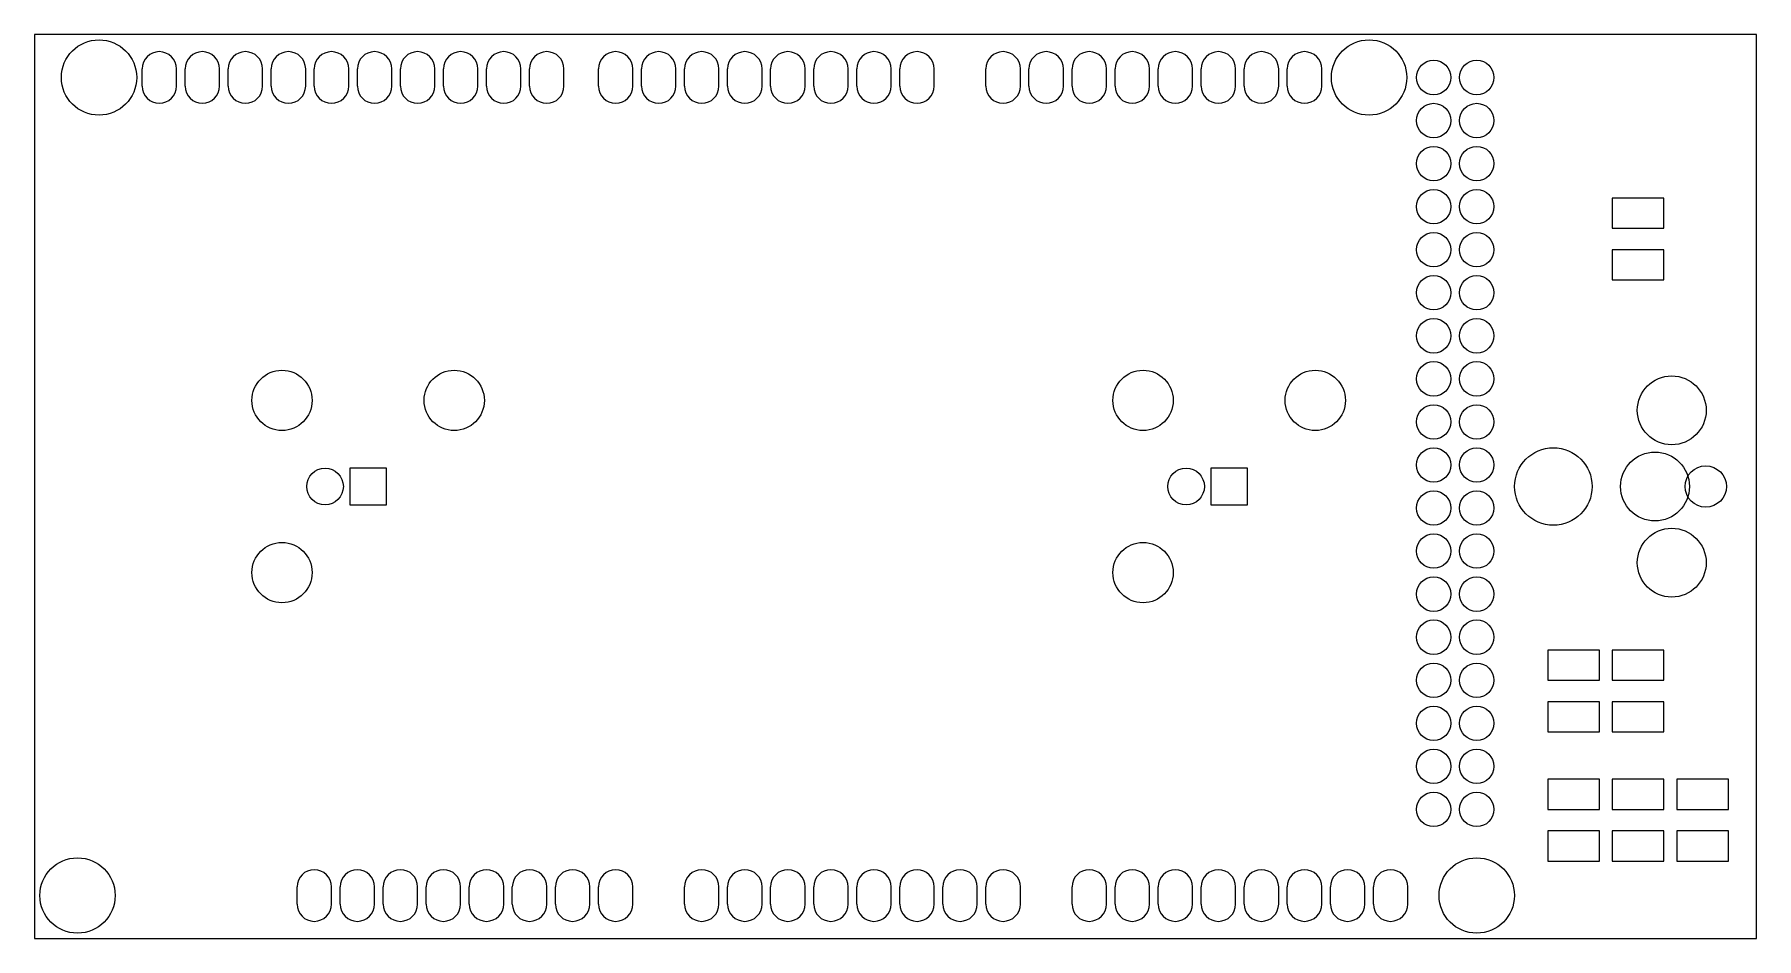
# Model space of a CAD drawing. Extents: x 49500 to 89500, y 31170 to 52170.
import ezdxf

# ---------------------------------------------------------------- set-up
doc = ezdxf.new("R2010")
doc.units = 0
doc.layers.add('BLACK', color=1, linetype='CONTINUOUS')

msp = doc.modelspace()

# ---------------------------------------------------------------- linework, layer by layer
at = {"layer": 'BLACK'}
for p, q in [((89500, 52170), (49500, 52170)), ((49500, 52170), (49500, 31170)), ((89500, 31170), (89500, 52170)), ((52000, 50970), (52000, 51370)), ((52800, 50970), (52800, 51370)), ((53000, 50970), (53000, 51370)), ((53800, 50970), (53800, 51370)), ((54000, 50970), (54000, 51370)), ((54800, 50970), (54800, 51370)), ((55000, 50970), (55000, 51370)), ((55800, 50970), (55800, 51370)), ((56000, 50970), (56000, 51370)), ((56800, 50970), (56800, 51370)), ((57000, 50970), (57000, 51370)), ((57800, 50970), (57800, 51370)), ((58000, 50970), (58000, 51370)), ((58800, 50970), (58800, 51370)), ((59000, 50970), (59000, 51370)), ((59800, 50970), (59800, 51370)), ((60000, 50970), (60000, 51370)), ((60800, 50970), (60800, 51370)), ((61000, 50970), (61000, 51370)), ((61800, 50970), (61800, 51370)), ((62600, 50970), (62600, 51370)), ((63400, 50970), (63400, 51370)), ((63600, 50970), (63600, 51370)), ((64400, 50970), (64400, 51370)), ((64600, 50970), (64600, 51370)), ((65400, 50970), (65400, 51370)), ((65600, 50970), (65600, 51370)), ((66400, 50970), (66400, 51370)), ((66600, 50970), (66600, 51370)), ((67400, 50970), (67400, 51370)), ((67600, 50970), (67600, 51370)), ((68400, 50970), (68400, 51370)), ((68600, 50970), (68600, 51370)), ((69400, 50970), (69400, 51370)), ((69600, 50970), (69600, 51370)), ((70400, 50970), (70400, 51370)), ((71600, 50970), (71600, 51370)), ((72400, 50970), (72400, 51370)), ((72600, 50970), (72600, 51370)), ((73400, 50970), (73400, 51370)), ((73600, 50970), (73600, 51370)), ((74400, 50970), (74400, 51370)), ((74600, 50970), (74600, 51370)), ((75400, 50970), (75400, 51370)), ((75600, 50970), (75600, 51370)), ((76400, 50970), (76400, 51370)), ((76600, 50970), (76600, 51370)), ((77400, 50970), (77400, 51370)), ((77600, 50970), (77600, 51370)), ((78400, 50970), (78400, 51370)), ((78600, 50970), (78600, 51370)), ((79400, 50970), (79400, 51370)), ((87350, 48370), (86150, 48370)), ((86150, 48370), (86150, 47670)), ((87350, 47670), (87350, 48370)), ((86150, 47670), (87350, 47670)), ((87350, 47170), (86150, 47170)), ((86150, 47170), (86150, 46470)), ((87350, 46470), (87350, 47170)), ((86150, 46470), (87350, 46470)), ((56825, 42095), (56825, 41245)), ((57675, 42095), (56825, 42095)), ((57675, 41245), (57675, 42095)), ((76825, 42095), (76825, 41245)), ((77675, 42095), (76825, 42095)), ((77675, 41245), (77675, 42095)), ((56825, 41245), (57675, 41245)), ((76825, 41245), (77675, 41245)), ((85850, 37870), (84650, 37870)), ((84650, 37870), (84650, 37170)), ((85850, 37170), (85850, 37870)), ((87350, 37870), (86150, 37870)), ((86150, 37870), (86150, 37170)), ((87350, 37170), (87350, 37870)), ((84650, 37170), (85850, 37170)), ((86150, 37170), (87350, 37170)), ((85850, 36670), (84650, 36670)), ((84650, 36670), (84650, 35970)), ((85850, 35970), (85850, 36670)), ((87350, 36670), (86150, 36670)), ((86150, 36670), (86150, 35970)), ((87350, 35970), (87350, 36670)), ((84650, 35970), (85850, 35970)), ((86150, 35970), (87350, 35970)), ((85850, 34870), (84650, 34870)), ((84650, 34870), (84650, 34170)), ((85850, 34170), (85850, 34870)), ((87350, 34870), (86150, 34870)), ((86150, 34870), (86150, 34170)), ((87350, 34170), (87350, 34870)), ((88850, 34870), (87650, 34870)), ((87650, 34870), (87650, 34170)), ((88850, 34170), (88850, 34870)), ((84650, 34170), (85850, 34170)), ((86150, 34170), (87350, 34170)), ((87650, 34170), (88850, 34170)), ((85850, 33670), (84650, 33670)), ((84650, 33670), (84650, 32970)), ((85850, 32970), (85850, 33670)), ((87350, 33670), (86150, 33670)), ((86150, 33670), (86150, 32970)), ((87350, 32970), (87350, 33670)), ((88850, 33670), (87650, 33670)), ((87650, 33670), (87650, 32970)), ((88850, 32970), (88850, 33670)), ((84650, 32970), (85850, 32970)), ((86150, 32970), (87350, 32970)), ((87650, 32970), (88850, 32970)), ((55600, 31970), (55600, 32370)), ((56400, 31970), (56400, 32370)), ((56600, 31970), (56600, 32370)), ((57400, 31970), (57400, 32370)), ((57600, 31970), (57600, 32370)), ((58400, 31970), (58400, 32370)), ((58600, 31970), (58600, 32370)), ((59400, 31970), (59400, 32370)), ((59600, 31970), (59600, 32370)), ((60400, 31970), (60400, 32370)), ((60600, 31970), (60600, 32370)), ((61400, 31970), (61400, 32370)), ((61600, 31970), (61600, 32370)), ((62400, 31970), (62400, 32370)), ((62600, 31970), (62600, 32370)), ((63400, 31970), (63400, 32370)), ((64600, 31970), (64600, 32370)), ((65400, 31970), (65400, 32370)), ((65600, 31970), (65600, 32370)), ((66400, 31970), (66400, 32370)), ((66600, 31970), (66600, 32370)), ((67400, 31970), (67400, 32370)), ((67600, 31970), (67600, 32370)), ((68400, 31970), (68400, 32370)), ((68600, 31970), (68600, 32370)), ((69400, 31970), (69400, 32370)), ((69600, 31970), (69600, 32370)), ((70400, 31970), (70400, 32370)), ((70600, 31970), (70600, 32370)), ((71400, 31970), (71400, 32370)), ((71600, 31970), (71600, 32370)), ((72400, 31970), (72400, 32370)), ((73600, 31970), (73600, 32370)), ((74400, 31970), (74400, 32370)), ((74600, 31970), (74600, 32370)), ((75400, 31970), (75400, 32370)), ((75600, 31970), (75600, 32370)), ((76400, 31970), (76400, 32370)), ((76600, 31970), (76600, 32370)), ((77400, 31970), (77400, 32370)), ((77600, 31970), (77600, 32370)), ((78400, 31970), (78400, 32370)), ((78600, 31970), (78600, 32370)), ((79400, 31970), (79400, 32370)), ((79600, 31970), (79600, 32370)), ((80400, 31970), (80400, 32370)), ((80600, 31970), (80600, 32370)), ((81400, 31970), (81400, 32370)), ((49500, 31170), (89500, 31170))]:
    msp.add_line(p, q, dxfattribs=at)
for centre, radius in [((51000, 51170), 875), ((80500, 51170), 875), ((82000, 51170), 400), ((83000, 51170), 400), ((82000, 50170), 400), ((83000, 50170), 400), ((82000, 49170), 400), ((83000, 49170), 400), ((82000, 48170), 400), ((83000, 48170), 400), ((82000, 47170), 400), ((83000, 47170), 400), ((82000, 46170), 400), ((83000, 46170), 400), ((82000, 45170), 400), ((83000, 45170), 400), ((82000, 44170), 400), ((83000, 44170), 400), ((55250, 43670), 700), ((59250, 43670), 700), ((75250, 43670), 700), ((79250, 43670), 700), ((87530, 43440), 800), ((82000, 43170), 400), ((83000, 43170), 400), ((82000, 42170), 400), ((83000, 42170), 400), ((84780, 41670), 900), ((87140, 41670), 800), ((56250, 41670), 425), ((76250, 41670), 425), ((88320, 41670), 480), ((82000, 41170), 400), ((83000, 41170), 400), ((82000, 40170), 400), ((83000, 40170), 400), ((87530, 39900), 800), ((55250, 39670), 700), ((75250, 39670), 700), ((82000, 39170), 400), ((83000, 39170), 400), ((82000, 38170), 400), ((83000, 38170), 400), ((82000, 37170), 400), ((83000, 37170), 400), ((82000, 36170), 400), ((83000, 36170), 400), ((82000, 35170), 400), ((83000, 35170), 400), ((82000, 34170), 400), ((83000, 34170), 400), ((50500, 32170), 875), ((83000, 32170), 875)]:
    msp.add_circle(centre, radius, dxfattribs=at)
for centre, start, end in [((52400, 51370), 360, 540), ((53400, 51370), 360, 540), ((54400, 51370), 360, 540), ((55400, 51370), 360, 540), ((56400, 51370), 360, 540), ((57400, 51370), 360, 540), ((58400, 51370), 360, 540), ((59400, 51370), 360, 540), ((60400, 51370), 360, 540), ((61400, 51370), 360, 540), ((63000, 51370), 360, 540), ((64000, 51370), 360, 540), ((65000, 51370), 360, 540), ((66000, 51370), 360, 540), ((67000, 51370), 360, 540), ((68000, 51370), 360, 540), ((69000, 51370), 360, 540), ((70000, 51370), 360, 540), ((72000, 51370), 360, 540), ((73000, 51370), 360, 540), ((74000, 51370), 360, 540), ((75000, 51370), 360, 540), ((76000, 51370), 360, 540), ((77000, 51370), 360, 540), ((78000, 51370), 360, 540), ((79000, 51370), 360, 540), ((52400, 50970), 180, 360), ((53400, 50970), 180, 360), ((54400, 50970), 180, 360), ((55400, 50970), 180, 360), ((56400, 50970), 180, 360), ((57400, 50970), 180, 360), ((58400, 50970), 180, 360), ((59400, 50970), 180, 360), ((60400, 50970), 180, 360), ((61400, 50970), 180, 360), ((63000, 50970), 180, 360), ((64000, 50970), 180, 360), ((65000, 50970), 180, 360), ((66000, 50970), 180, 360), ((67000, 50970), 180, 360), ((68000, 50970), 180, 360), ((69000, 50970), 180, 360), ((70000, 50970), 180, 360), ((72000, 50970), 180, 360), ((73000, 50970), 180, 360), ((74000, 50970), 180, 360), ((75000, 50970), 180, 360), ((76000, 50970), 180, 360), ((77000, 50970), 180, 360), ((78000, 50970), 180, 360), ((79000, 50970), 180, 360), ((56000, 32370), 360, 540), ((57000, 32370), 360, 540), ((58000, 32370), 360, 540), ((59000, 32370), 360, 540), ((60000, 32370), 360, 540), ((61000, 32370), 360, 540), ((62000, 32370), 360, 540), ((63000, 32370), 360, 540), ((65000, 32370), 360, 540), ((66000, 32370), 360, 540), ((67000, 32370), 360, 540), ((68000, 32370), 360, 540), ((69000, 32370), 360, 540), ((70000, 32370), 360, 540), ((71000, 32370), 360, 540), ((72000, 32370), 360, 540), ((74000, 32370), 360, 540), ((75000, 32370), 360, 540), ((76000, 32370), 360, 540), ((77000, 32370), 360, 540), ((78000, 32370), 360, 540), ((79000, 32370), 360, 540), ((80000, 32370), 360, 540), ((81000, 32370), 360, 540), ((56000, 31970), 180, 360), ((57000, 31970), 180, 360), ((58000, 31970), 180, 360), ((59000, 31970), 180, 360), ((60000, 31970), 180, 360), ((61000, 31970), 180, 360), ((62000, 31970), 180, 360), ((63000, 31970), 180, 360), ((65000, 31970), 180, 360), ((66000, 31970), 180, 360), ((67000, 31970), 180, 360), ((68000, 31970), 180, 360), ((69000, 31970), 180, 360), ((70000, 31970), 180, 360), ((71000, 31970), 180, 360), ((72000, 31970), 180, 360), ((74000, 31970), 180, 360), ((75000, 31970), 180, 360), ((76000, 31970), 180, 360), ((77000, 31970), 180, 360), ((78000, 31970), 180, 360), ((79000, 31970), 180, 360), ((80000, 31970), 180, 360), ((81000, 31970), 180, 360)]:
    msp.add_arc(centre, 400, start, end, dxfattribs=at)

doc.saveas('drawing.dxf')
